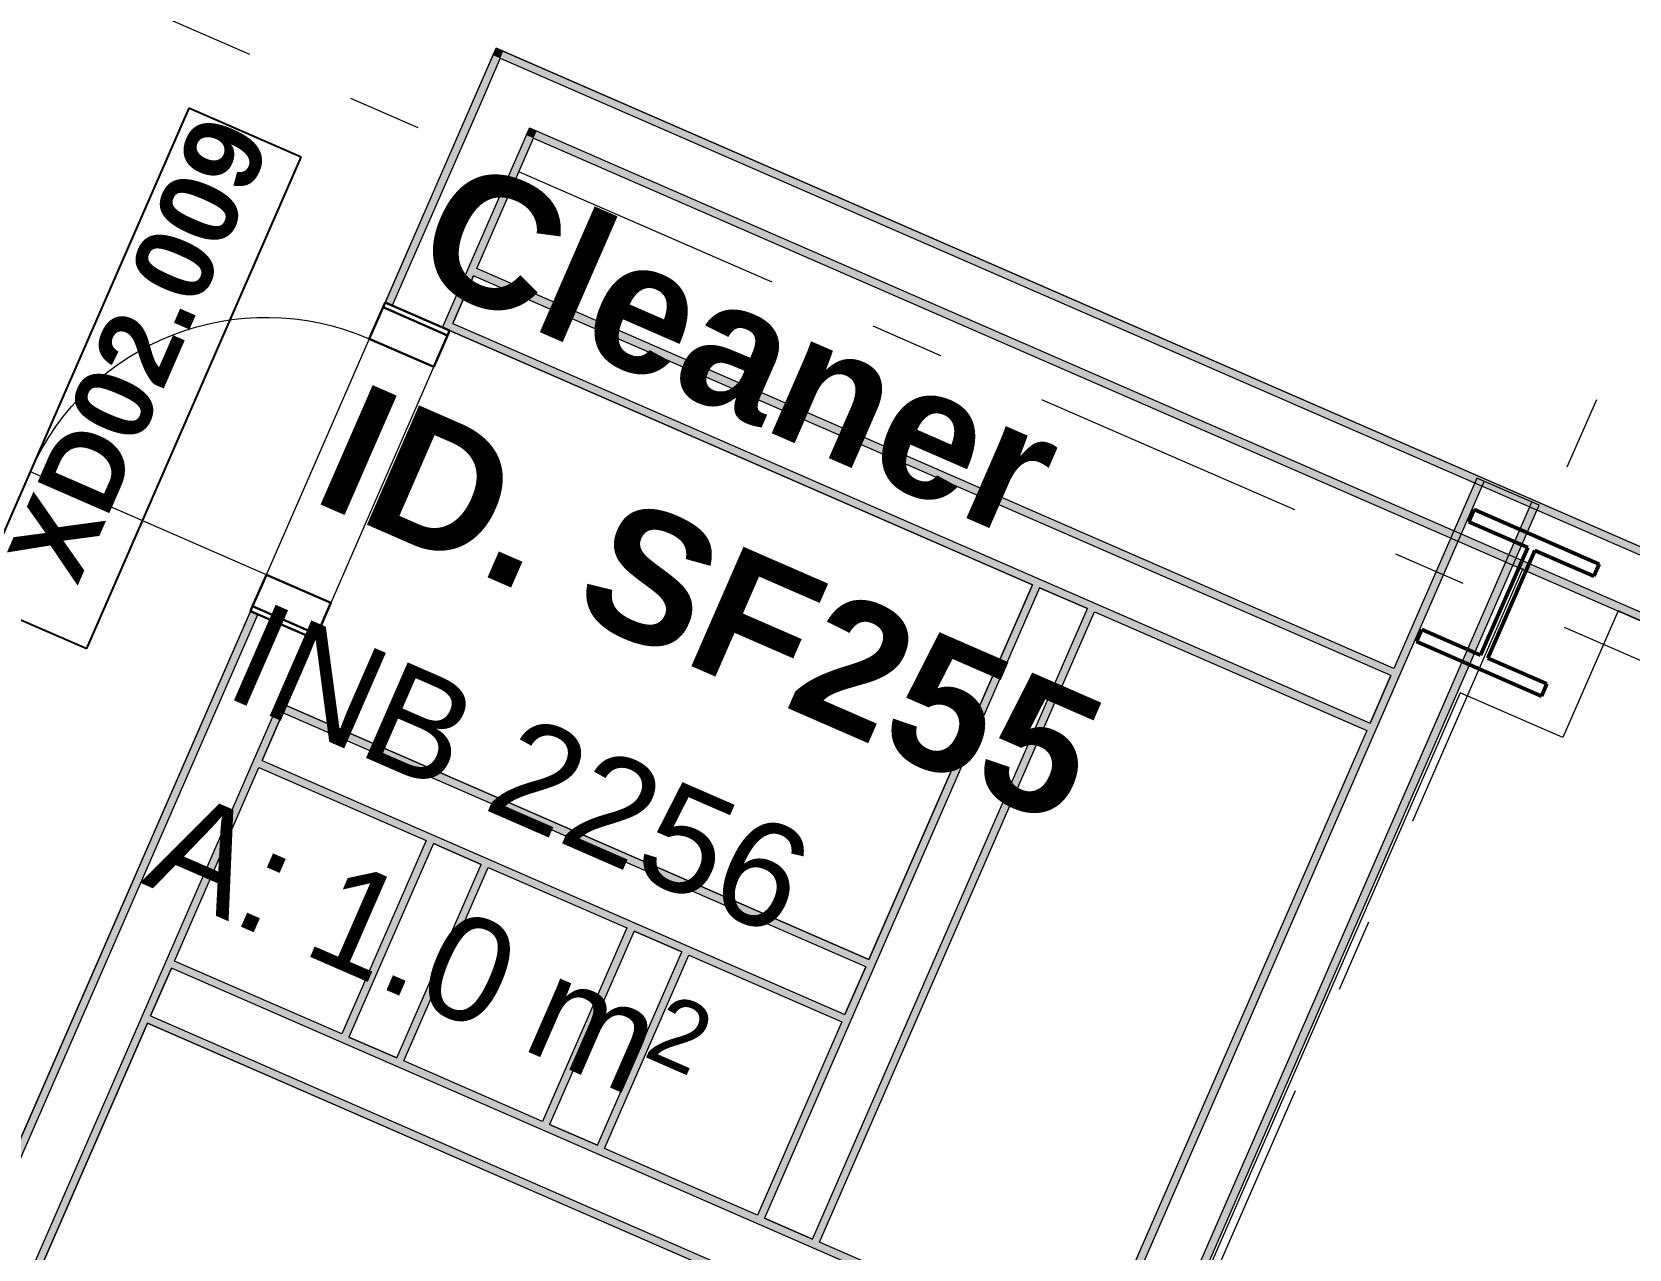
# Model space of a CAD drawing. Header units: millimetres. Extents: x -37281 to 954596, y -59787 to 956680.
# Drawn here: x 884625 to 887689, y -1501 to 835 of the extents above; entities that cross this region are included whole.
import ezdxf
from ezdxf.enums import TextEntityAlignment as Align

# ---------------------------------------------------------------- set-up
doc = ezdxf.new("R2010")
doc.units = ezdxf.units.MM
doc.header["$MEASUREMENT"] = 0
doc.linetypes.add('Double Dashed', pattern=[1093.611073, 529.166651, -211.666656, 141.111112, -211.666656])
for name, color, linetype in [('A-05-M_Gross_Int_Plant', 7, 'Continuous'), ('A-15-M_Column_Int', 7, 'Continuous'), ('A-15-MG_Structural_Grid', 7, 'Continuous'), ('A-25-M_Wall_Int', 7, 'Continuous'), ('A-35-M_FFE-Zone', 7, 'Continuous'), ('ArchiCAD Door Markers', 7, 'Continuous'), ('ArchiCAD Doors', 7, 'Continuous'), ('New_A-05-M_Gross_Int_Circulation', 7, 'Continuous')]:
    doc.layers.add(name, color=color, linetype=linetype)
for name, color, linetype, lineweight, true_color in [('A-05-M_Gross_Int_Plant_Pen_No__74', 7, 'Continuous', 20, 0x606060), ('A-15-M_Column_Int_Pen_No__28', 7, 'Continuous', 50, 0x2a2a2a), ('A-15-MG_Structural_Grid_Pen_No__163', 7, 'Continuous', 0, 0x750077), ('A-25-M_Wall_Int_Pen_No__107', 7, 'Continuous', 15, 0xa6a6a6), ('A-35-M_FFE-Zone_Pen_No__74', 7, 'Continuous', 20, 0x606060), ('ArchiCAD Doors_Pen_No__43', 7, 'Continuous', 30, 0x444444), ('ArchiCAD Doors_Pen_No__63', 7, 'Continuous', 20, 0x606060), ('New_A-05-M_Gross_Int_Circulation_Pen_No__74', 7, 'Continuous', 20, 0x606060)]:
    doc.layers.add(name, color=color, linetype=linetype, lineweight=lineweight, true_color=true_color)
for name, color, linetype, lineweight in [('A-25-M_Wall_Int_Pen_No__1', 7, 'Continuous', 13), ('ArchiCAD Door Markers_Pen_No__1', 7, 'Continuous', 13), ('ArchiCAD Door Markers_Pen_No__5', 7, 'Continuous', 25), ('ArchiCAD Doors_Pen_No__1', 7, 'Continuous', 13), ('ArchiCAD Zone Stamps_Pen_No__9', 7, 'Continuous', 13), ('New_ArchiCAD Zone Stamps_Pen_No__9', 7, 'Continuous', 13)]:
    doc.layers.add(name, color=color, linetype=linetype, lineweight=lineweight)
doc.styles.add('GENERATED_STYLE_2', font='')
doc.styles.add('GENERATED_STYLE_3', font='')
doc.styles.add('GENERATED_STYLE_4', font='')
doc.styles.get('GENERATED_STYLE_2').set_extended_font_data('Arial', bold=True)
doc.styles.get('GENERATED_STYLE_3').set_extended_font_data('Arial')
doc.styles.get('GENERATED_STYLE_4').set_extended_font_data('Swis721 BT')

# ---------------------------------------------------------------- blocks, each defined once
blk = doc.blocks.new('Hub Circulation-Second_SF014_42_1', base_point=(876979.5, 5772.6))
at = {"layer": 'New_A-05-M_Gross_Int_Circulation_Pen_No__74', "linetype": 'Continuous'}
for p, q in [((883131.4, -4663.6), (885515.5, 803.9)), ((885515.5, 803.9), (890007.1, -1154.6))]:
    blk.add_line(p, q, dxfattribs=at)
at = {"layer": 'New_ArchiCAD Zone Stamps_Pen_No__9'}
for tag, height, style, p in [('ROOM_NAME', 250, 'GENERATED_STYLE_2', (875649.2, 7549.1)), ('zoneNameLine2', 250, 'GENERATED_STYLE_2', (875460.7, 7117)), ('ROOM_NUMBER', 200, 'GENERATED_STYLE_3', (875272.3, 6696.3)), ('measuredAreaCode', 200, 'GENERATED_STYLE_3', (875115.3, 6336.2)), ('ROOM_WALLS_PRM', 200, 'GENERATED_STYLE_3', (875422.7, 6202.1)), ('DUMMY_649', 200, 'GENERATED_STYLE_3', (876051.9, 5927.8)), ('DUMMY_650', 133.3, 'GENERATED_STYLE_3', (876331.1, 5821.2))]:
    blk.add_attdef(tag, text='', height=height, rotation=336.4404, dxfattribs=dict(at, style=style)).set_placement(p, align=Align.TOP_LEFT)
blk = doc.blocks.new('Standard grid marker_3')
at = {"layer": 'A-15-MG_Structural_Grid_Pen_No__163', "linetype": 'Double Dashed'}
blk.add_line((1000, 0), (74254.8, 0), dxfattribs=at)
at = {"layer": 'A-15-MG_Structural_Grid_Pen_No__163', "style": 'GENERATED_STYLE_4'}
for tag, p in [('AC_MarkerText_1_0', (-500, 43.4)), ('AC_MarkerText_1_1', (75754.8, 43.4))]:
    blk.add_attdef(tag, text='', height=350, rotation=360, dxfattribs=at).set_placement(p, align=Align.MIDDLE_CENTER)
blk = doc.blocks.new('Dis WC_INB 2255_93_2', base_point=(885110.6, -2850.3))
at = {"layer": 'A-05-M_Gross_Int_Plant_Pen_No__74', "linetype": 'Continuous'}
for p, q in [((884846.7, -1067.7), (883817.9, -3426.9)), ((886606.6, -1835.2), (884846.7, -1067.7)), ((885577.9, -4194.3), (886606.6, -1835.2)), ((883817.9, -3426.9), (885577.9, -4194.3))]:
    blk.add_line(p, q, dxfattribs=at)
at = {"layer": 'ArchiCAD Zone Stamps_Pen_No__9'}
for tag, height, style, p in [('ROOM_NAME', 250, 'GENERATED_STYLE_2', (884862.5, -1545.7)), ('zoneNameLine2', 250, 'GENERATED_STYLE_2', (884674.1, -1977.8)), ('ROOM_NUMBER', 200, 'GENERATED_STYLE_3', (884485.6, -2398.5)), ('measuredAreaCode', 200, 'GENERATED_STYLE_3', (884328.6, -2758.6)), ('DUMMY_649', 200, 'GENERATED_STYLE_3', (884636, -2892.7)), ('DUMMY_650', 200, 'GENERATED_STYLE_3', (884985.5, -3045.1)), ('DUMMY_651', 133.3, 'GENERATED_STYLE_3', (885264.8, -3151.6))]:
    blk.add_attdef(tag, text='', height=height, rotation=336.4404, dxfattribs=dict(at, style=style)).set_placement(p, align=Align.TOP_LEFT)
blk = doc.blocks.new('Server Room_INB 2259_95_2', base_point=(887661.8, -3027.8))
at = {"layer": 'A-35-M_FFE-Zone_Pen_No__74', "linetype": 'Continuous'}
for p, q in [((887668.1, -276.5), (887562.2, -519.4)), ((889831.4, -1219.8), (887668.1, -276.5)), ((887365.1, -433.5), (885705.5, -4239.4)), ((887562.2, -519.4), (887365.1, -433.5))]:
    blk.add_line(p, q, dxfattribs=at)
at = {"layer": 'ArchiCAD Zone Stamps_Pen_No__9'}
for tag, height, style, p in [('ROOM_NAME', 250, 'GENERATED_STYLE_2', (887143, -1605.1)), ('zoneNameLine2', 250, 'GENERATED_STYLE_2', (886954.6, -2037.2)), ('ROOM_NUMBER', 200, 'GENERATED_STYLE_3', (886766.2, -2457.9)), ('measuredAreaCode', 200, 'GENERATED_STYLE_3', (886609.1, -2818)), ('DUMMY_649', 200, 'GENERATED_STYLE_3', (886916.5, -2952.1)), ('DUMMY_650', 200, 'GENERATED_STYLE_3', (887387.2, -3157.3)), ('DUMMY_651', 133.3, 'GENERATED_STYLE_3', (887666.5, -3263.9))]:
    blk.add_attdef(tag, text='', height=height, rotation=336.4404, dxfattribs=dict(at, style=style)).set_placement(p, align=Align.TOP_LEFT)
blk = doc.blocks.new('Cleaner_INB 2256_98_2', base_point=(885693.8, -706.4))
at = {"layer": 'A-05-M_Gross_Int_Plant_Pen_No__74', "linetype": 'Continuous'}
for p, q in [((885426.2, 261.4), (885112.5, -458.2)), ((886544.5, -226.2), (885426.2, 261.4)), ((886230.8, -945.8), (886544.5, -226.2)), ((885112.5, -458.2), (886230.8, -945.8))]:
    blk.add_line(p, q, dxfattribs=at)
at = {"layer": 'ArchiCAD Zone Stamps_Pen_No__9'}
for tag, height, style, p in [('ROOM_NAME', 250, 'GENERATED_STYLE_2', (885445.7, 598.3)), ('zoneNameLine2', 250, 'GENERATED_STYLE_2', (885257.2, 166.2)), ('ROOM_NUMBER', 200, 'GENERATED_STYLE_3', (885068.8, -254.5)), ('measuredAreaCode', 200, 'GENERATED_STYLE_3', (884911.8, -614.7)), ('ROOM_HOLES_PRM', 200, 'GENERATED_STYLE_3', (885219.2, -748.7)), ('DUMMY_649', 200, 'GENERATED_STYLE_3', (885568.7, -901.1)), ('DUMMY_650', 133.3, 'GENERATED_STYLE_3', (885848, -1007.7))]:
    blk.add_attdef(tag, text='', height=height, rotation=336.4404, dxfattribs=dict(at, style=style)).set_placement(p, align=Align.TOP_LEFT)
blk = doc.blocks.new('Wall_259_2', base_point=(885354.4, 434.5))
at = {"layer": 'A-25-M_Wall_Int_Pen_No__107', "linetype": 'Continuous'}
for points in [[(887238.1, -386.9), (885478.2, 380.6), (885472.2, 366.8), (887232.1, -400.6)], [(885426.2, 261.4), (887186.2, -506), (887192.2, -492.3), (885432.2, 275.1)]]:
    blk.add_hatch(color=256, dxfattribs=at).paths.add_polyline_path(points)
at = {"layer": 'A-25-M_Wall_Int_Pen_No__1', "linetype": 'Continuous'}
for p, q in [((887232.1, -400.6), (885472.2, 366.8)), ((885432.2, 275.1), (887192.2, -492.3))]:
    blk.add_line(p, q, dxfattribs=at)
at = {"layer": 'A-25-M_Wall_Int_Pen_No__1', "linetype": 'Continuous', "flags": 128}
for points in [[(887238.1, -386.9), (885478.2, 380.6)], [(885472.2, 366.8), (885432.2, 275.1)], [(885426.2, 261.4), (886544.5, -226.2)], [(886558.3, -232.2), (886649.9, -272.2)], [(886663.7, -278.2), (887186.2, -506)], [(887192.2, -492.3), (887232.1, -400.6)]]:
    blk.add_lwpolyline(points, dxfattribs=at)
blk = doc.blocks.new('Wall_260_2', base_point=(884988.7, -404.2))
at = {"layer": 'A-25-M_Wall_Int_Pen_No__107', "linetype": 'Continuous'}
for points in [[(886230.8, -945.8), (885112.5, -458.2), (885106.5, -471.9), (886224.8, -959.6)], [(885060.5, -577.3), (886178.8, -1065), (886184.8, -1051.2), (885066.5, -563.6)]]:
    blk.add_hatch(color=256, dxfattribs=at).paths.add_polyline_path(points)
at = {"layer": 'A-25-M_Wall_Int_Pen_No__1', "linetype": 'Continuous'}
for p, q in [((886224.8, -959.6), (885106.5, -471.9)), ((885066.5, -563.6), (886184.8, -1051.2))]:
    blk.add_line(p, q, dxfattribs=at)
at = {"layer": 'A-25-M_Wall_Int_Pen_No__1', "linetype": 'Continuous', "flags": 128}
for points in [[(886230.8, -945.8), (885112.5, -458.2)], [(885106.5, -471.9), (885066.5, -563.6)], [(885060.5, -577.3), (885381.3, -717.2)], [(885395.1, -723.2), (885486.7, -763.2)], [(885500.5, -769.2), (885766.3, -885.1)], [(885780.1, -891.1), (885871.7, -931.1)], [(885885.5, -937.1), (886178.8, -1065)], [(886184.8, -1051.2), (886224.8, -959.6)]]:
    blk.add_lwpolyline(points, dxfattribs=at)
blk = doc.blocks.new('Wall_261_2', base_point=(886016.9, -1436.2))
at = {"layer": 'A-25-M_Wall_Int_Pen_No__107', "linetype": 'Continuous'}
for points in [[(886544.5, -226.2), (886016.9, -1436.2), (886030.7, -1442.2), (886558.3, -232.2)], [(886136.1, -1488.2), (886663.7, -278.2), (886649.9, -272.2), (886122.3, -1482.2)]]:
    blk.add_hatch(color=256, dxfattribs=at).paths.add_polyline_path(points)
at = {"layer": 'A-25-M_Wall_Int_Pen_No__1', "linetype": 'Continuous'}
for p, q in [((886558.3, -232.2), (886030.7, -1442.2)), ((886122.3, -1482.2), (886649.9, -272.2))]:
    blk.add_line(p, q, dxfattribs=at)
at = {"layer": 'A-25-M_Wall_Int_Pen_No__1', "linetype": 'Continuous', "flags": 128}
for points in [[(886544.5, -226.2), (886230.8, -945.8)], [(886649.9, -272.2), (886558.3, -232.2)], [(886136.1, -1488.2), (886663.7, -278.2)], [(886224.8, -959.6), (886184.8, -1051.2)], [(886178.8, -1065), (886016.9, -1436.2)], [(886030.7, -1442.2), (886122.3, -1482.2)]]:
    blk.add_lwpolyline(points, dxfattribs=at)
blk = doc.blocks.new('Wall_262_2', base_point=(884774.9, -894.6))
at = {"layer": 'A-25-M_Wall_Int_Pen_No__107', "linetype": 'Continuous'}
for points in [[(886658.6, -1716), (884898.6, -948.6), (884892.6, -962.3), (886652.6, -1729.8)], [(884846.7, -1067.7), (886606.6, -1835.2), (886612.6, -1821.4), (884852.6, -1054)]]:
    blk.add_hatch(color=256, dxfattribs=at).paths.add_polyline_path(points)
at = {"layer": 'A-25-M_Wall_Int_Pen_No__1', "linetype": 'Continuous'}
for p, q in [((886652.6, -1729.8), (884892.6, -962.3)), ((884852.6, -1054), (886612.6, -1821.4))]:
    blk.add_line(p, q, dxfattribs=at)
at = {"layer": 'A-25-M_Wall_Int_Pen_No__1', "linetype": 'Continuous', "flags": 128}
for points in [[(885219.4, -1088.5), (884898.6, -948.6)], [(884892.6, -962.3), (884852.6, -1054)], [(884846.7, -1067.7), (886606.6, -1835.2)], [(885324.8, -1134.4), (885233.2, -1094.5)], [(885604.4, -1256.4), (885338.6, -1140.4)], [(885709.8, -1302.3), (885618.2, -1262.3)], [(886016.9, -1436.2), (885723.6, -1308.3)], [(886122.3, -1482.2), (886030.7, -1442.2)], [(886658.6, -1716), (886136.1, -1488.2)], [(886612.6, -1821.4), (886652.6, -1729.8)]]:
    blk.add_lwpolyline(points, dxfattribs=at)
blk = doc.blocks.new('Wall_263_2', base_point=(885219.4, -1088.5))
at = {"layer": 'A-25-M_Wall_Int_Pen_No__107', "linetype": 'Continuous'}
for points in [[(885381.3, -717.2), (885219.4, -1088.5), (885233.2, -1094.5), (885395.1, -723.2)], [(885338.6, -1140.4), (885500.5, -769.2), (885486.7, -763.2), (885324.8, -1134.4)]]:
    blk.add_hatch(color=256, dxfattribs=at).paths.add_polyline_path(points)
at = {"layer": 'A-25-M_Wall_Int_Pen_No__1', "linetype": 'Continuous'}
for p, q in [((885395.1, -723.2), (885233.2, -1094.5)), ((885324.8, -1134.4), (885486.7, -763.2))]:
    blk.add_line(p, q, dxfattribs=at)
at = {"layer": 'A-25-M_Wall_Int_Pen_No__1', "linetype": 'Continuous', "flags": 128}
for points in [[(885381.3, -717.2), (885219.4, -1088.5)], [(885486.7, -763.2), (885395.1, -723.2)], [(885338.6, -1140.4), (885500.5, -769.2)], [(885233.2, -1094.5), (885324.8, -1134.4)]]:
    blk.add_lwpolyline(points, dxfattribs=at)
blk = doc.blocks.new('Wall_264_2', base_point=(885937.4, -817.9))
at = {"layer": 'A-25-M_Wall_Int_Pen_No__107', "linetype": 'Continuous'}
for points in [[(885766.3, -885.1), (885604.4, -1256.4), (885618.2, -1262.3), (885780.1, -891.1)], [(885723.6, -1308.3), (885885.5, -937.1), (885871.7, -931.1), (885709.8, -1302.3)]]:
    blk.add_hatch(color=256, dxfattribs=at).paths.add_polyline_path(points)
at = {"layer": 'A-25-M_Wall_Int_Pen_No__1', "linetype": 'Continuous'}
for p, q in [((885780.1, -891.1), (885618.2, -1262.3)), ((885709.8, -1302.3), (885871.7, -931.1))]:
    blk.add_line(p, q, dxfattribs=at)
at = {"layer": 'A-25-M_Wall_Int_Pen_No__1', "linetype": 'Continuous', "flags": 128}
for points in [[(885766.3, -885.1), (885604.4, -1256.4)], [(885871.7, -931.1), (885780.1, -891.1)], [(885723.6, -1308.3), (885885.5, -937.1)], [(885618.2, -1262.3), (885709.8, -1302.3)]]:
    blk.add_lwpolyline(points, dxfattribs=at)
blk = doc.blocks.new('Wall_268_2', base_point=(889883.3, -1100.7))
at = {"layer": 'A-25-M_Wall_Int_Pen_No__107', "linetype": 'Continuous'}
for points in [[(885529.3, 797.9), (885515.5, 803.9), (885523.5, 784.7)], [(885529.3, 797.9), (885523.5, 784.7), (885523.8, 783.9), (888948.5, -709.4), (888954.5, -695.6)], [(885579.3, 650), (885587.3, 630.8), (885593.3, 644.5), (885579.5, 650.5)], [(885593.3, 644.5), (885587.3, 630.8), (888902.5, -814.8), (888908.5, -801.1)]]:
    blk.add_hatch(color=256, dxfattribs=at).paths.add_polyline_path(points)
at = {"layer": 'A-25-M_Wall_Int_Pen_No__1', "linetype": 'Continuous'}
for p, q in [((885619.5, 742.2), (885523.8, 783.9)), ((888948.5, -709.4), (885619.5, 742.2)), ((885579.5, 650.5), (885579.3, 650)), ((885579.5, 650.5), (888908.5, -801.1))]:
    blk.add_line(p, q, dxfattribs=at)
at = {"layer": 'A-25-M_Wall_Int_Pen_No__1', "linetype": 'Continuous', "flags": 128}
for points in [[(888954.5, -695.6), (885515.5, 803.9)], [(885587.3, 630.8), (888902.5, -814.8)]]:
    blk.add_lwpolyline(points, dxfattribs=at)
blk = doc.blocks.new('Wall_279_2', base_point=(885577.9, -4194.3))
at = {"layer": 'A-25-M_Wall_Int_Pen_No__107', "linetype": 'Continuous'}
for points in [[(887397.3, -21.8), (885577.9, -4194.3), (885591.7, -4200.3), (887411.1, -27.7)], [(885697.1, -4246.3), (887516.5, -73.7), (887502.8, -67.7), (885683.3, -4240.3)]]:
    blk.add_hatch(color=256, dxfattribs=at).paths.add_polyline_path(points)
at = {"layer": 'A-25-M_Wall_Int_Pen_No__1', "linetype": 'Continuous'}
for p, q in [((887411.1, -27.7), (885591.7, -4200.3)), ((885683.3, -4240.3), (887502.8, -67.7))]:
    blk.add_line(p, q, dxfattribs=at)
at = {"layer": 'A-25-M_Wall_Int_Pen_No__1', "linetype": 'Continuous', "flags": 128}
for points in [[(887397.3, -21.8), (887238.1, -386.9)], [(887516.5, -73.7), (887397.3, -21.8)], [(885697.1, -4246.3), (887516.5, -73.7)], [(887232.1, -400.6), (887192.2, -492.3)], [(887186.2, -506), (886658.6, -1716)], [(886652.6, -1729.8), (886612.6, -1821.4)], [(886606.6, -1835.2), (885577.9, -4194.3)], [(885591.7, -4200.3), (885683.3, -4240.3)]]:
    blk.add_lwpolyline(points, dxfattribs=at)
blk = doc.blocks.new('Door 19_2')
at = {"layer": 'ArchiCAD Doors_Pen_No__1', "linetype": 'Continuous'}
for p, q in [((-455.3, -15), (-455.3, 0)), ((455.3, -15), (455.3, 0)), ((-455.3, -120), (-455.3, -15)), ((455.3, -120), (455.3, -15)), ((-455.3, -135), (-455.3, -120)), ((455.3, -135), (455.3, -120))]:
    blk.add_line(p, q, dxfattribs=at)
at = {"layer": 'ArchiCAD Doors_Pen_No__43', "linetype": 'Continuous'}
for p, q in [((-445.3, 0), (-455.3, 0)), ((-455.3, 0), (-455.3, -135)), ((-379.3, 0), (-445.3, 0)), ((-445.3, 0), (-445.3, -135)), ((-379.3, -135), (-379.3, 0)), ((445.3, 0), (379.3, 0)), ((379.3, 0), (379.3, -135)), ((445.3, 0), (455.3, 0)), ((445.3, -135), (445.3, 0)), ((455.3, 0), (455.3, -135)), ((-445.3, -135), (-455.3, -135)), ((-445.3, -135), (-379.3, -135)), ((379.3, -135), (445.3, -135)), ((445.3, -135), (455.3, -135))]:
    blk.add_line(p, q, dxfattribs=at)
at = {"layer": 'ArchiCAD Doors_Pen_No__63', "linetype": 'Continuous'}
blk.add_line((379.3, 0), (379.3, 758.5), dxfattribs=at)
blk.add_arc((379.3, 0), 758.5, 90, 180, dxfattribs=at)
blk = doc.blocks.new('Door Stamp 17_6')
at = {"layer": 'ArchiCAD Door Markers_Pen_No__5', "linetype": 'Continuous'}
for p, q in [((509, -195), (-509, -195)), ((-509, -195), (-509, -430.7)), ((509, -430.7), (509, -195)), ((-509, -430.7), (509, -430.7)), ((-509, -430.7), (509, -430.7))]:
    blk.add_line(p, q, dxfattribs=at)
at = {"layer": 'ArchiCAD Door Markers_Pen_No__1', "style": 'GENERATED_STYLE_2'}
blk.add_attdef('AC_WIDO_ID', text='', height=150, dxfattribs=at).set_placement((-451.8, -381.8), align=Align.BOTTOM_LEFT)
blk = doc.blocks.new('Door 19_3')
at = {"layer": 'ArchiCAD Doors_Pen_No__1', "linetype": 'Continuous'}
for p, q in [((-482.8, 0), (-482.8, -15)), ((482.8, 0), (482.8, -15)), ((-482.8, -15), (-482.8, -120)), ((482.8, -15), (482.8, -120)), ((-482.8, -120), (-482.8, -135)), ((482.8, -120), (482.8, -135))]:
    blk.add_line(p, q, dxfattribs=at)
at = {"layer": 'ArchiCAD Doors_Pen_No__43', "linetype": 'Continuous'}
for p, q in [((-472.8, 0), (-482.8, 0)), ((-482.8, 0), (-482.8, -135)), ((-406.8, 0), (-472.8, 0)), ((-472.8, 0), (-472.8, -135)), ((-406.8, -135), (-406.8, 0)), ((472.8, 0), (406.8, 0)), ((406.8, 0), (406.8, -135)), ((472.8, 0), (482.8, 0)), ((472.8, -135), (472.8, 0)), ((482.8, 0), (482.8, -135)), ((-472.8, -135), (-482.8, -135)), ((-472.8, -135), (-406.8, -135)), ((406.8, -135), (472.8, -135)), ((472.8, -135), (482.8, -135))]:
    blk.add_line(p, q, dxfattribs=at)
at = {"layer": 'ArchiCAD Doors_Pen_No__63', "linetype": 'Continuous'}
blk.add_line((406.8, 0), (406.8, 813.5), dxfattribs=at)
blk.add_arc((406.8, 0), 813.5, 90, 180, dxfattribs=at)
blk = doc.blocks.new('Door Stamp 17_7')
at = {"layer": 'ArchiCAD Door Markers_Pen_No__5', "linetype": 'Continuous'}
for p, q in [((514.6, -195), (-514.6, -195)), ((-514.6, -195), (-514.6, -430.7)), ((514.6, -430.7), (514.6, -195)), ((-514.6, -430.7), (514.6, -430.7)), ((-514.6, -430.7), (514.6, -430.7))]:
    blk.add_line(p, q, dxfattribs=at)
at = {"layer": 'ArchiCAD Door Markers_Pen_No__1', "style": 'GENERATED_STYLE_2'}
blk.add_attdef('AC_WIDO_ID', text='', height=150, dxfattribs=at).set_placement((-457.5, -381.8), align=Align.BOTTOM_LEFT)
blk = doc.blocks.new('Door 19_4')
at = {"layer": 'ArchiCAD Doors_Pen_No__1', "linetype": 'Continuous'}
for p, q in [((-323, 0), (-323, -15)), ((323, 0), (323, -15)), ((-323, -15), (-323, -120)), ((323, -15), (323, -120)), ((-323, -120), (-323, -135)), ((323, -120), (323, -135))]:
    blk.add_line(p, q, dxfattribs=at)
at = {"layer": 'ArchiCAD Doors_Pen_No__43', "linetype": 'Continuous'}
for p, q in [((-313, 0), (-323, 0)), ((-323, 0), (-323, -135)), ((-247, 0), (-313, 0)), ((-313, 0), (-313, -135)), ((-247, -135), (-247, 0)), ((313, 0), (247, 0)), ((247, 0), (247, -135)), ((313, 0), (323, 0)), ((313, -135), (313, 0)), ((323, 0), (323, -135)), ((-313, -135), (-323, -135)), ((-313, -135), (-247, -135)), ((247, -135), (313, -135)), ((313, -135), (323, -135))]:
    blk.add_line(p, q, dxfattribs=at)
at = {"layer": 'ArchiCAD Doors_Pen_No__63', "linetype": 'Continuous'}
blk.add_line((247, 0), (247, 494), dxfattribs=at)
blk.add_arc((247, 0), 494, 90, 180, dxfattribs=at)
blk = doc.blocks.new('Door Stamp 17_8')
at = {"layer": 'ArchiCAD Door Markers_Pen_No__5', "linetype": 'Continuous'}
for p, q in [((514.6, 494.6), (-514.6, 494.6)), ((-514.6, 494.6), (-514.6, 258.9)), ((514.6, 258.9), (514.6, 494.6)), ((-514.6, 258.9), (514.6, 258.9)), ((-514.6, 258.9), (514.6, 258.9))]:
    blk.add_line(p, q, dxfattribs=at)
at = {"layer": 'ArchiCAD Door Markers_Pen_No__1', "style": 'GENERATED_STYLE_2'}
blk.add_attdef('AC_WIDO_ID', text='', height=150, dxfattribs=at).set_placement((-457.5, 307.7), align=Align.BOTTOM_LEFT)
blk = doc.blocks.new('Wall_289_2', base_point=(883131.4, -4663.6))
at = {"layer": 'A-25-M_Wall_Int_Pen_No__107', "linetype": 'Continuous'}
for points in [[(885515.5, 803.9), (885509.5, 790.2), (885523.3, 784.2), (885523.5, 784.7)], [(885302.5, 315.4), (885316.2, 309.4), (885523.3, 784.2), (885509.5, 790.2)], [(885523.8, 783.9), (885523.5, 784.7), (885523.3, 784.2)], [(885573.5, 636.8), (885587.3, 630.8), (885579.3, 650)], [(885412.5, 267.4), (885426.2, 261.4), (885587.3, 630.8), (885573.5, 636.8)], [(884093.2, -2458), (884106.9, -2464), (885058, -282.8), (885044.3, -276.8)], [(884203.2, -2505.9), (884216.9, -2511.9), (885168, -330.8), (885154.3, -324.8)], [(883707.3, -3343), (883602.1, -3584.1), (883615.9, -3590.1), (883721, -3349)], [(883712.1, -3632), (883725.9, -3638), (883831, -3396.9), (883817.3, -3391)], [(883238.2, -4418.7), (883131.4, -4663.6), (883145.2, -4669.6), (883251.9, -4424.7)], [(883195.4, -4816.9), (883209.2, -4822.9), (883361.9, -4472.7), (883348.2, -4466.7)], [(883145.2, -4669.6), (883131.4, -4663.6), (883139.4, -4682.8)], [(883194.9, -4816.7), (883195.2, -4817.5), (883195.4, -4816.9)], [(883195.4, -4816.9), (883195.2, -4817.5), (883203.2, -4836.7), (883209.2, -4822.9)]]:
    blk.add_hatch(color=256, dxfattribs=at).paths.add_polyline_path(points)
at = {"layer": 'A-25-M_Wall_Int_Pen_No__1', "linetype": 'Continuous'}
for p, q in [((885523.3, 784.2), (885483.3, 692.5)), ((885523.8, 783.9), (885523.3, 784.2)), ((885483.3, 692.5), (885316.2, 309.4)), ((885412.5, 267.4), (885579.3, 650)), ((885302.5, 315.4), (885316.2, 309.4)), ((885316.2, 309.4), (885412.5, 267.4)), ((885412.5, 267.4), (885426.2, 261.4)), ((885058, -282.8), (884106.9, -2464)), ((885044.3, -276.8), (885058, -282.8)), ((885058, -282.8), (885154.3, -324.8)), ((884203.2, -2505.9), (885154.3, -324.8)), ((885154.3, -324.8), (885168, -330.8)), ((884093.2, -2458), (884106.9, -2464)), ((884106.9, -2464), (884203.2, -2505.9)), ((884203.2, -2505.9), (884216.9, -2511.9)), ((883721, -3349), (883615.9, -3590.1)), ((883707.3, -3343), (883721, -3349)), ((883721, -3349), (883817.3, -3391)), ((883712.1, -3632), (883817.3, -3391)), ((883817.3, -3391), (883831, -3396.9)), ((883602.1, -3584.1), (883615.9, -3590.1)), ((883615.9, -3590.1), (883712.1, -3632)), ((883712.1, -3632), (883725.9, -3638)), ((883251.9, -4424.7), (883139.4, -4682.8)), ((883238.2, -4418.7), (883251.9, -4424.7)), ((883251.9, -4424.7), (883348.2, -4466.7)), ((883235.4, -4725.3), (883348.2, -4466.7)), ((883348.2, -4466.7), (883361.9, -4472.7)), ((883195.4, -4816.9), (883235.4, -4725.3)), ((883195.4, -4816.9), (883194.9, -4816.7))]:
    blk.add_line(p, q, dxfattribs=at)
at = {"layer": 'A-25-M_Wall_Int_Pen_No__1', "linetype": 'Continuous', "flags": 128}
for points in [[(885515.5, 803.9), (885509.5, 790.2)], [(885509.5, 790.2), (885302.5, 315.4)], [(885478.2, 380.6), (885587.3, 630.8)], [(885432.2, 275.1), (885472.2, 366.8)], [(885044.3, -276.8), (884093.2, -2458)], [(885112.5, -458.2), (885168, -330.8)], [(885066.5, -563.6), (885106.5, -471.9)], [(884898.6, -948.6), (885060.5, -577.3)], [(884852.6, -1054), (884892.6, -962.3)], [(884216.9, -2511.9), (884846.7, -1067.7)], [(883707.3, -3343), (883602.1, -3584.1)], [(883817.9, -3426.9), (883831, -3396.9)], [(883772, -3532.3), (883811.9, -3440.6)], [(883725.9, -3638), (883766, -3546.1)], [(883238.2, -4418.7), (883131.4, -4663.6)], [(883209.2, -4822.9), (883361.9, -4472.7)], [(883203.2, -4836.7), (883209.2, -4822.9)]]:
    blk.add_lwpolyline(points, dxfattribs=at)
at = {"layer": 'ArchiCAD Door Markers'}
ref = blk.add_blockref('Door Stamp 17_8', (885173.4, 19.3), dxfattribs=dict(at, rotation=66.44039320499522))
ref.add_attrib('AC_WIDO_ID', 'XD02.009', dxfattribs={"layer": 'ArchiCAD Door Markers_Pen_No__1', "color": 7, "height": 150, "rotation": 66.4404, "style": 'GENERATED_STYLE_2'}).set_placement((884753.2, -247.8), align=Align.BOTTOM_LEFT)
ref = blk.add_blockref('Door Stamp 17_7', (883900.2, -2900.5), dxfattribs=dict(at, rotation=66.44039320499522))
ref.add_attrib('AC_WIDO_ID', 'XD02.010', dxfattribs={"layer": 'ArchiCAD Door Markers_Pen_No__1', "color": 7, "height": 150, "rotation": 66.4404, "style": 'GENERATED_STYLE_2'}).set_placement((884112.2, -3443.1), align=Align.BOTTOM_LEFT)
ref = blk.add_blockref('Door Stamp 17_6', (883420.2, -4001.4), dxfattribs=dict(at, rotation=66.44039320499522))
ref.add_attrib('AC_WIDO_ID', 'XD02.011', dxfattribs={"layer": 'ArchiCAD Door Markers_Pen_No__1', "color": 7, "height": 150, "rotation": 66.4404, "style": 'GENERATED_STYLE_2'}).set_placement((883634.4, -4538.8), align=Align.BOTTOM_LEFT)
at = {"layer": 'ArchiCAD Doors', "color": 251, "linetype": 'Continuous', "lineweight": 20, "true_color": 0x606060, "zscale": 1000}
for name, p, xscale, rotation in [('Door 19_4', (885173.4, 19.3), -0.9999999999999998, 66.44039320499522), ('Door 19_3', (883900.2, -2900.5), -0.9999999999999998, 66.44039320499522), ('Door 19_2', (883543.9, -4055.3), -1, 246.4403932049952)]:
    blk.add_blockref(name, p, dxfattribs=dict(at, xscale=xscale, rotation=rotation))
blk = doc.blocks.new('Universal Columns Column 19')
at = {"layer": 'A-15-M_Column_Int', "linetype": 'Continuous', "lineweight": 0, "true_color": 0xffffff}
h = blk.add_hatch(dxfattribs=at)
h.set_pattern_fill('613_01__a5_STUCCO_0003', style=0, pattern_type=2)
h.set_pattern_definition([(286.3, (0, 0), (-3213820, 11866500), [3000, -14992680]), (309.93, (992000, -2522800), (-1760680, 765780), [4670, -4288600]), (111.49, (-168200, -712500), (765800, 1760700), [7100, -2708200]), (111.49, (-238700, -1062700), (765800, 1760700), [7100, -2708200]), (111.49, (-566500, -1578300), (765800, 1760700), [7100, -2708200]), (111.49, (-655700, -1708100), (765800, 1760700), [7100, -2708200]), (111.494, (-465300, -1834400), (765800, 1760700), [7100, -2708200]), (111.494, (-104200, -1931700), (765800, 1760700), [7100, -2708200]), (111.494, (257800, -2002000), (765800, 1760700), [7100, -2708200]), (183.06, (-194600, -886000), (2526450, 994900), [11200, -4282100]), (183.06, (-349700, -1079650), (2526450, 994900), [11200, -4282100]), (183.06, (116350, -2076500), (2526450, 994900), [11200, -4282100]), (111.49, (-350400, -1231700), (765800, 1760700), [7100, -2708200]), (111.49, (-502900, -1720200), (765800, 1760700), [7100, -2708200]), (111.494, (-274000, -1895900), (765800, 1760700), [7100, -2708200]), (111.494, (322000, -2155100), (765800, 1760700), [7100, -2708200]), (48.06, (-367140, -1412600), (765780, 1760680), [10500, -6061050]), (48.06, (-236400, -1671930), (765780, 1760680), [10520, -6061050]), (48.06, (-93300, -549600), (765800, 1760700), [10500, -6061050]), (48.06, (189050, -378800), (765800, 1760700), [10500, -6061050]), (48.06, (50600, -207200), (765800, 1760700), [10500, -6061050]), (48.06, (563700, -450600), (765800, 1760700), [10500, -6061050]), (48.06, (904800, -517960), (765780, 1760680), [10500, -6061050]), (48.06, (1265960, -877540), (765780, 1760680), [10500, -6061050]), (48.06, (1482600, -916100), (765780, 1760680), [10520, -6061050]), (48.06, (1273060, -1199550), (765780, 1760680), [10520, -6061050]), (48.06, (1211900, -1491860), (765780, 1760680), [10520, -6061050]), (48.06, (943500, -1689000), (765780, 1760680), [10520, -6061050]), (48.06, (1016600, -1999200), (765780, 1760680), [10520, -6061050]), (48.06, (801000, -2133260), (765780, 1760680), [10520, -6061050]), (48.06, (807600, -2293060), (765780, 1760680), [10520, -6061050]), (48.06, (630500, -2291960), (765780, 1760680), [10520, -6061050]), (48.06, (151700, -1607900), (765780, 1760680), [10520, -6061050]), (48.06, (70000, -1177460), (765780, 1760680), [10500, -6061050]), (48.06, (631750, -935800), (765780, 1760680), [10500, -6061050]), (48.06, (986700, -1181300), (765780, 1760680), [10500, -6061050]), (48.06, (850600, -1436000), (765780, 1760680), [10520, -6061050]), (48.06, (409300, -1365550), (765780, 1760680), [10500, -6061050]), (48.06, (488700, -1638000), (765780, 1760680), [10520, -6061050]), (48.06, (565600, -1787900), (765780, 1760680), [10520, -6061050]), (48.06, (297900, -886800), (765780, 1760680), [10500, -6061050]), (48.06, (277700, -629950), (765800, 1760700), [10500, -6061050]), (111.494, (551400, -2107800), (765800, 1760700), [7100, -2708200]), (111.494, (998900, -2140500), (765800, 1760700), [7100, -2708200]), (111.49, (707000, -1598400), (765800, 1760700), [7100, -2708200]), (111.494, (1193500, -1658100), (765800, 1760700), [7100, -2708200]), (111.49, (691100, -1191600), (765800, 1760700), [7100, -2708200]), (111.49, (1263300, -1334100), (765800, 1760700), [7100, -2708200]), (111.49, (979600, -866500), (765800, 1760700), [7100, -2708200]), (111.49, (1307600, -730700), (765800, 1760700), [7100, -2708200]), (111.49, (640400, -526600), (765800, 1760700), [7100, -2708200]), (111.49, (694500, -717200), (765800, 1760700), [7100, -2708200]), (111.49, (314700, -283700), (765800, 1760700), [7100, -2708200]), (111.49, (167600, -528500), (765800, 1760700), [7100, -2708200]), (111.49, (12400, -430600), (765800, 1760700), [7100, -2708200]), (111.49, (67100, -748000), (765800, 1760700), [7100, -2708200]), (111.49, (344000, -1091200), (765800, 1760700), [7100, -2708200]), (111.49, (29600, -939300), (765800, 1760700), [7100, -2708200]), (111.49, (438400, -757700), (765800, 1760700), [7100, -2708200]), (111.49, (-42600, -1373600), (765800, 1760700), [7100, -2708200]), (169.023, (65740, -1702860), (-7808487, 1302433), [10530, -17691000]), (169.023, (1133700, -1883880), (-7808487, 1302433), [10530, -17691000]), (169.023, (1445740, -1224800), (-7808487, 1302433), [10530, -17691000]), (169.023, (1047320, -1405880), (-7808487, 1302433), [10530, -17691000]), (169.023, (180300, -1357830), (-7808487, 1302433), [10530, -17691000]), (169.023, (-432670, -1577200), (-7808487, 1302433), [10530, -17691000]), (169.023, (223600, -966600), (-7808487, 1302433), [10530, -17691000]), (169.023, (1136430, -1014340), (-7808487, 1302433), [10530, -17691000]), (169.023, (1524220, -1021000), (-7808487, 1302433), [10530, -17691000]), (169.023, (1135220, -608810), (-7808487, 1302433), [10530, -17691000]), (169.023, (893470, -721350), (-7808487, 1302433), [10530, -17691000]), (169.023, (840820, -1017380), (-7808487, 1302433), [10530, -17691000]), (169.023, (46180, -1841170), (-7808487, 1302433), [10530, -17691000]), (169.023, (407640, -1861700), (-7808487, 1302433), [10530, -17691000]), (169.023, (845750, -1951000), (-7808487, 1302433), [10530, -17691000]), (48.06, (1350950, -1429200), (765780, 1760680), [10520, -6061050]), (48.06, (1140700, -2005970), (765780, 1760680), [10520, -6061050]), (48.06, (978100, -2309850), (765780, 1760680), [10520, -6061050]), (48.06, (198750, -158600), (765800, 1760700), [10500, -6061050]), (48.06, (458460, -261400), (765800, 1760700), [10500, -6061050]), (48.06, (772750, -448730), (765780, 1760680), [10500, -6061050]), (48.06, (1481360, -686060), (765780, 1760680), [10520, -6061050]), (48.06, (1667650, -817700), (765780, 1760680), [10520, -6061050]), (48.06, (1651400, -901750), (765780, 1760680), [10520, -6061050])])
h.paths.add_polyline_path([(-130.65, -138.15), (130.65, -138.15), (130.65, -112.85), (7.65, -112.85), (7.65, 112.85), (130.65, 112.85), (130.65, 138.15), (-130.65, 138.15), (-130.65, 112.85), (-7.65, 112.85), (-7.65, -112.85), (-130.65, -112.85)])
at = {"layer": 'A-15-M_Column_Int_Pen_No__28', "linetype": 'Continuous'}
for p, q in [((130.65, 138.15), (-130.65, 138.15)), ((-130.65, 138.15), (-130.65, 112.85)), ((130.65, 112.85), (130.65, 138.15)), ((-130.65, 112.85), (-7.65, 112.85)), ((-7.65, 112.85), (-7.65, -112.85)), ((7.65, -112.85), (7.65, 112.85)), ((7.65, 112.85), (130.65, 112.85)), ((-7.65, -112.85), (-130.65, -112.85)), ((-130.65, -112.85), (-130.65, -138.15)), ((130.65, -112.85), (7.65, -112.85)), ((130.65, -138.15), (130.65, -112.85)), ((-130.65, -138.15), (130.65, -138.15))]:
    blk.add_line(p, q, dxfattribs=at)
blk = doc.blocks.new('Standard grid marker')
at = {"layer": 'A-15-MG_Structural_Grid_Pen_No__163', "linetype": 'Double Dashed'}
blk.add_line((1000, 0), (29726, 0), dxfattribs=at)
at = {"layer": 'A-15-MG_Structural_Grid_Pen_No__163', "style": 'GENERATED_STYLE_4'}
for tag, p in [('AC_MarkerText_1_0', (-500, 41.2)), ('AC_MarkerText_1_1', (31226, 41.2))]:
    blk.add_attdef(tag, text='', height=350, rotation=90, dxfattribs=at).set_placement(p, align=Align.MIDDLE_CENTER)

msp = doc.modelspace()

# ---------------------------------------------------------------- block references
at = {"layer": 'A-05-M_Gross_Int_Plant', "linetype": 'Continuous'}
ref = msp.add_blockref('Cleaner_INB 2256_98_2', (885693.8, -706.4), dxfattribs=at)
ref.add_attrib('ROOM_NAME', 'Cleaner', dxfattribs={"layer": 'ArchiCAD Zone Stamps_Pen_No__9', "color": 7, "height": 250, "rotation": 336.4404, "style": 'GENERATED_STYLE_2'}).set_placement((885445.7, 598.3), align=Align.TOP_LEFT)
ref.add_attrib('ROOM_HOLES_PRM', '1.0', dxfattribs={"layer": 'ArchiCAD Zone Stamps_Pen_No__9', "color": 7, "height": 200, "rotation": 336.4404, "style": 'GENERATED_STYLE_3'}).set_placement((885219.2, -748.7), align=Align.TOP_LEFT)
ref.add_attrib('ROOM_NUMBER', 'INB 2256', dxfattribs={"layer": 'ArchiCAD Zone Stamps_Pen_No__9', "color": 7, "height": 200, "rotation": 336.4404, "style": 'GENERATED_STYLE_3'}).set_placement((885068.8, -254.5), align=Align.TOP_LEFT)
ref.add_attrib('zoneNameLine2', 'ID. SF255', dxfattribs={"layer": 'ArchiCAD Zone Stamps_Pen_No__9', "color": 7, "height": 250, "rotation": 336.4404, "style": 'GENERATED_STYLE_2'}).set_placement((885257.2, 166.2), align=Align.TOP_LEFT)
ref.add_attrib('measuredAreaCode', 'A: ', dxfattribs={"layer": 'ArchiCAD Zone Stamps_Pen_No__9', "color": 7, "height": 200, "rotation": 336.4404, "style": 'GENERATED_STYLE_3'}).set_placement((884911.8, -614.7), align=Align.TOP_LEFT)
ref.add_attrib('DUMMY_649', ' m', dxfattribs={"layer": 'ArchiCAD Zone Stamps_Pen_No__9', "color": 7, "height": 200, "rotation": 336.4404, "style": 'GENERATED_STYLE_3'}).set_placement((885568.7, -901.1), align=Align.TOP_LEFT)
ref.add_attrib('DUMMY_650', '2', dxfattribs={"layer": 'ArchiCAD Zone Stamps_Pen_No__9', "color": 7, "height": 133.3, "rotation": 336.4404, "style": 'GENERATED_STYLE_3'}).set_placement((885848, -1007.7), align=Align.TOP_LEFT)
ref = msp.add_blockref('Dis WC_INB 2255_93_2', (885110.6, -2850.3), dxfattribs=at)
ref.add_attrib('ROOM_NAME', 'Dis WC', dxfattribs={"layer": 'ArchiCAD Zone Stamps_Pen_No__9', "color": 7, "height": 250, "rotation": 336.4404, "style": 'GENERATED_STYLE_2'}).set_placement((884862.5, -1545.7), align=Align.TOP_LEFT)
ref.add_attrib('ROOM_NUMBER', 'INB 2255', dxfattribs={"layer": 'ArchiCAD Zone Stamps_Pen_No__9', "color": 7, "height": 200, "rotation": 336.4404, "style": 'GENERATED_STYLE_3'}).set_placement((884485.6, -2398.5), align=Align.TOP_LEFT)
ref.add_attrib('zoneNameLine2', 'ID. SF256', dxfattribs={"layer": 'ArchiCAD Zone Stamps_Pen_No__9', "color": 7, "height": 250, "rotation": 336.4404, "style": 'GENERATED_STYLE_2'}).set_placement((884674.1, -1977.8), align=Align.TOP_LEFT)
ref.add_attrib('measuredAreaCode', 'A: ', dxfattribs={"layer": 'ArchiCAD Zone Stamps_Pen_No__9', "color": 7, "height": 200, "rotation": 336.4404, "style": 'GENERATED_STYLE_3'}).set_placement((884328.6, -2758.6), align=Align.TOP_LEFT)
ref.add_attrib('DUMMY_649', '4.9', dxfattribs={"layer": 'ArchiCAD Zone Stamps_Pen_No__9', "color": 7, "height": 200, "rotation": 336.4404, "style": 'GENERATED_STYLE_3'}).set_placement((884636, -2892.7), align=Align.TOP_LEFT)
ref.add_attrib('DUMMY_650', ' m', dxfattribs={"layer": 'ArchiCAD Zone Stamps_Pen_No__9', "color": 7, "height": 200, "rotation": 336.4404, "style": 'GENERATED_STYLE_3'}).set_placement((884985.5, -3045.1), align=Align.TOP_LEFT)
ref.add_attrib('DUMMY_651', '2', dxfattribs={"layer": 'ArchiCAD Zone Stamps_Pen_No__9', "color": 7, "height": 133.3, "rotation": 336.4404, "style": 'GENERATED_STYLE_3'}).set_placement((885264.8, -3151.6), align=Align.TOP_LEFT)
at = {"layer": 'A-15-M_Column_Int', "linetype": 'Continuous', "zscale": 1000, "rotation": 336.440414821721}
msp.add_blockref('Universal Columns Column 19', (887456.6, -261), dxfattribs=at)
at = {"layer": 'A-15-MG_Structural_Grid', "color": 8, "linetype": 'Continuous', "lineweight": 15, "zscale": 1000}
for name, p, rotation in [('Standard grid marker', (894442, 15758.5), 246.440411583993), ('Standard grid marker_3', (866598.7, 8834.4), 336.440411583993)]:
    msp.add_blockref(name, p, dxfattribs=dict(at, rotation=rotation))
at = {"layer": 'A-25-M_Wall_Int', "color": 250, "lineweight": 50, "true_color": 0x2a2a2a}
for name, p in [('Wall_289_2', (883131.4, -4663.6)), ('Wall_268_2', (889883.3, -1100.7)), ('Wall_259_2', (885354.4, 434.5)), ('Wall_279_2', (885577.9, -4194.3)), ('Wall_261_2', (886016.9, -1436.2)), ('Wall_260_2', (884988.7, -404.2)), ('Wall_263_2', (885219.4, -1088.5)), ('Wall_264_2', (885937.4, -817.9)), ('Wall_262_2', (884774.9, -894.6))]:
    msp.add_blockref(name, p, dxfattribs=at)
at = {"layer": 'A-35-M_FFE-Zone', "linetype": 'Continuous'}
msp.add_blockref('Server Room_INB 2259_95_2', (887661.8, -3027.8), dxfattribs=at)
at = {"layer": 'New_A-05-M_Gross_Int_Circulation', "linetype": 'Continuous'}
msp.add_blockref('Hub Circulation-Second_SF014_42_1', (876979.5, 5772.6), dxfattribs=at)

doc.saveas('drawing.dxf')
